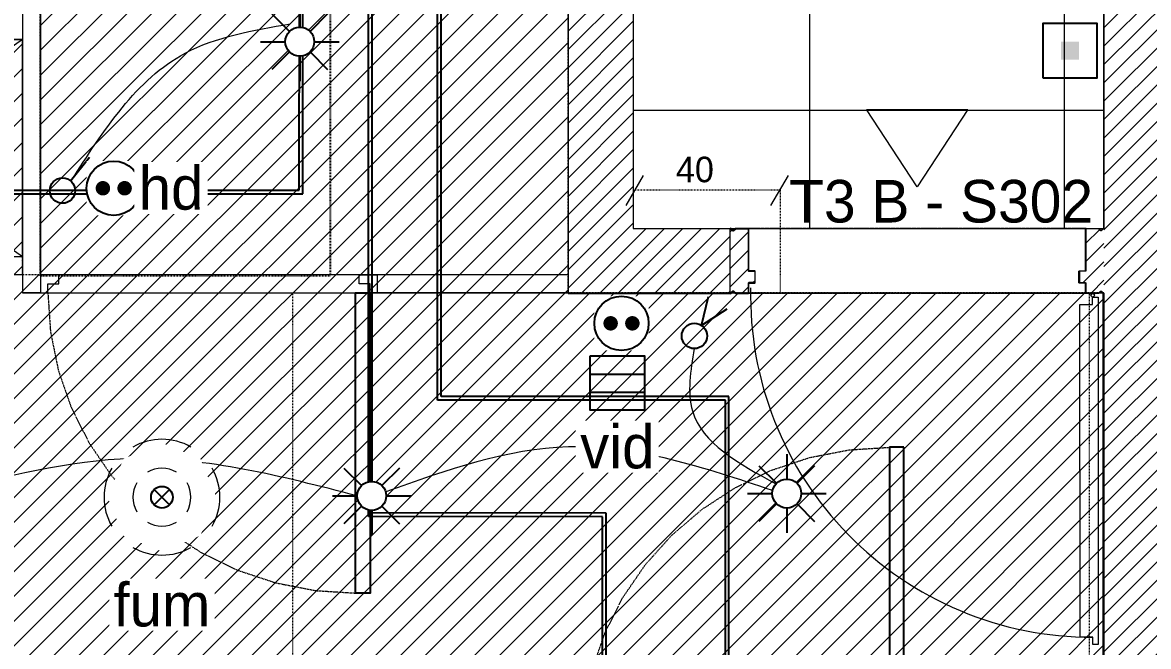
# Model space of a CAD drawing. Header units: centimetres. Extents: x 2191 to 12545, y -680 to 18662.
# Drawn here: x 8261 to 8572, y 7758.7 to 7931.1 of the extents above; entities that cross this region are included whole.
import ezdxf

# ---------------------------------------------------------------- set-up
doc = ezdxf.new("R2010")
doc.units = ezdxf.units.CM
for name, pattern in [('Style de ligne -1', [0.41664, 0.20828, -0.20836]), ('Style de ligne -13', [0.147638, 0.098425, -0.049213]), ('Style de ligne -18', [0.164042, 0.054681, -0.109361]), ('VW-01', [0.41656, 0.20828, -0.20828])]:
    doc.linetypes.add(name, pattern=pattern)
for name, color, linetype in [('B Faux plafonds', 252, 'Continuous'), ('B Faux plafonds_Hatch', 252, 'Continuous'), ('B GÈnÈral_Hatch', 252, 'Continuous'), ('B Général', 252, 'Continuous'), ('C ANNOTATIONS-prestations', 252, 'Continuous'), ('C ANNOTATIONS-prestations_Hatch', 252, 'Continuous'), ('C ANNOTATIONS-texte', 252, 'Continuous'), ('D SURFACES-shab', 252, 'Continuous'), ('prlm-CHAUFF', 4, 'Continuous')]:
    doc.layers.add(name, color=color, linetype=linetype)
for name, color, linetype, lineweight in [('prlm-ELEC-CFA', 1, 'Continuous', 25), ('prlm-ELEC-CFO', 1, 'Continuous', 25), ('prlm-ELEC-SSI', 6, 'Continuous', 25)]:
    doc.layers.add(name, color=color, linetype=linetype, lineweight=lineweight)
doc.styles.add('Eurostile', font='Eurosti.TTF')
doc.styles.add('Eurostile (bold)', font='Eurostib.TTF')
doc.styles.add('prlm-elec-cfa', font='comic.ttf', dxfattribs={"height": 12})
doc.styles.add('prlm-elec-cfo', font='comic.ttf', dxfattribs={"height": 12})
doc.styles.add('prlm-elec-ssi', font='comic.ttf', dxfattribs={"height": 12})
pattern_1 = [(45, (-631.1073, 4809.0284), (2.4253472, -2.6458333), [])]
pattern_2 = [(45, (0, 0), (2.4253472, -2.6458333), [])]

# ---------------------------------------------------------------- blocks, each defined once
blk = doc.blocks.new('xi.SPOT')
at = {"color": 0, "lineweight": 5}
blk.add_wipeout([(-4, 0), (-2.83, -2.83), (0, -4), (2.83, -2.83), (4, 0), (2.83, 2.83), (0, 4), (-2.83, 2.83)], dxfattribs=at).dxf.layer = 'prlm-ELEC-CFO'
at = {"layer": 'prlm-ELEC-CFO', "color": 0, "linetype": 'ByBlock', "lineweight": -2, "flags": 128}
for points in [[(0, 10.88), (0, 4)], [(-7.69, 7.69), (-2.83, 2.83)], [(7.69, 7.69), (2.83, 2.83)], [(-10.88, 0), (-4, 0)], [(4, 0), (10.88, 0)], [(-2.83, -2.83), (-7.69, -7.69)], [(2.83, -2.83), (7.69, -7.69)], [(0, -4), (0, -10.88)]]:
    blk.add_lwpolyline(points, dxfattribs=at)
at = {"layer": 'prlm-ELEC-CFO', "color": 0, "linetype": 'ByBlock', "lineweight": -2}
blk.add_circle((0, 0), 4, dxfattribs=at)
blk = doc.blocks.new('xi.VV')
at = {"layer": 'prlm-ELEC-CFO', "color": 0}
blk.add_lwpolyline([(6.95, 3.42), (0.01, -1.13), (1.91, 6.95)], dxfattribs=at)
blk.add_circle((-2, -4), 3.5, dxfattribs=at)
blk = doc.blocks.new('xi.FUM')
at = {"color": 0}
blk.add_wipeout([(-10.61, -10.61), (-15, 0), (-10.61, 10.61), (0, 15), (10.61, 10.61), (15, 0), (10.61, -10.61), (0, -15)], dxfattribs=at).dxf.layer = 'prlm-ELEC-SSI'
at = {"layer": 'prlm-ELEC-SSI', "color": 0}
for points in [[(-2.12, 2.12), (2.12, -2.12)], [(2.12, 2.12), (-2.12, -2.12)]]:
    blk.add_lwpolyline(points, dxfattribs=at)
blk.add_circle((0, 0), 3, dxfattribs=at)
at = {"layer": 'prlm-ELEC-SSI', "color": 0, "lineweight": 13}
for radius, start, end in [(16, 60, 120), (16, 150, 210), (8, 60, 120), (16, 330, 30), (8, 150, 210), (8, 330, 30), (8, 240, 300), (16, 240, 300)]:
    blk.add_arc((0, 0), radius, start, end, dxfattribs=at)
blk = doc.blocks.new('xi.BSO')
at = {"layer": 'prlm-ELEC-CFO', "lineweight": 5}
blk.add_hatch(color=0, dxfattribs=at).paths.add_polyline_path([(-2.5, -2.5), (2.5, -2.5), (2.5, 2.5), (-2.5, 2.5)])
at = {"layer": 'prlm-ELEC-CFO', "color": 0, "flags": 128}
blk.add_lwpolyline([(-7.5, -7.5), (7.5, -7.5), (7.5, 7.5), (-7.5, 7.5)], close=True, dxfattribs=at)
blk = doc.blocks.new('xi.VID')
at = {"layer": 'prlm-ELEC-CFA', "color": 0, "linetype": 'ByBlock', "lineweight": -2, "flags": 128}
blk.add_lwpolyline([(-7.5, 7.5), (7.5, 7.5), (7.5, -7.5), (-7.5, -7.5)], close=True, dxfattribs=at)
at = {"layer": 'prlm-ELEC-CFA', "color": 0}
for points in [[(-7.5, 2.5), (7.5, 2.5)], [(-7.5, -2.5), (7.5, -2.5)]]:
    blk.add_lwpolyline(points, dxfattribs=at)
blk = doc.blocks.new('xi.PC')
at = {"color": 0, "lineweight": 5}
blk.add_wipeout([(-7.5, -7.5), (7.5, -7.5), (7.5, 7.5), (-7.5, 7.5)], dxfattribs=at).dxf.layer = 'prlm-ELEC-CFO'
at = {"layer": 'prlm-ELEC-CFO', "color": 0, "linetype": 'ByBlock', "lineweight": 5, "const_width": 2}
for points in [[(-4, 0, 1), (-2, 0, 1)], [(2, 0, 1), (4, 0, 1)]]:
    blk.add_lwpolyline(points, format="xyb", close=True, dxfattribs=at)
at = {"layer": 'prlm-ELEC-CFO', "color": 0, "linetype": 'ByBlock', "lineweight": -2}
blk.add_circle((0, 0), 7.5, dxfattribs=at)
blk = doc.blocks.new('xi.SA')
at = {"layer": 'prlm-ELEC-CFO', "color": 0}
blk.add_lwpolyline([(0.2, -1.28), (5.5, 5.28)], dxfattribs=at)
blk.add_circle((-2, -4), 3.5, dxfattribs=at)
blk = doc.blocks.new('xi.PCHD')
at = {"color": 0, "lineweight": 5}
blk.add_wipeout([(-7.5, -7.5), (7.5, -7.5), (7.5, 7.5), (-7.5, 7.5)], dxfattribs=at).dxf.layer = 'prlm-ELEC-CFO'
at = {"layer": 'prlm-ELEC-CFO', "color": 0, "linetype": 'ByBlock', "lineweight": 5, "const_width": 2}
for points in [[(-4, 0, 1), (-2, 0, 1)], [(2, 0, 1), (4, 0, 1)]]:
    blk.add_lwpolyline(points, format="xyb", close=True, dxfattribs=at)
at = {"layer": 'prlm-ELEC-CFO', "color": 0, "linetype": 'ByBlock', "lineweight": -2}
blk.add_circle((0, 0), 7.5, dxfattribs=at)
blk = doc.blocks.new('200_wc-2')
at = {"layer": 'B Général', "color": 7, "linetype": 'Continuous', "lineweight": 5}
for p, q in [((-25, -20.1), (-25, 0)), ((-24.9, 0.1), (24.9, 0.1)), ((25, -20.1), (25, 0)), ((-19.5, -44.2), (-19.5, -21.9)), ((19.5, -44.2), (19.5, -21.9))]:
    blk.add_line(p, q, dxfattribs=at)
at = {"layer": 'B Général', "color": 7, "linetype": 'Continuous', "lineweight": 5, "flags": 128}
blk.add_lwpolyline([(-25, -20.1), (-24.9, -20.6), (-24.75, -20.9), (-24.55, -21.2), (-24.3, -21.45), (-23.9, -21.7), (-23.4, -21.85), (-23.15, -21.9), (23.25, -21.9), (23.55, -21.85), (23.9, -21.7), (24.2, -21.5), (24.45, -21.3), (24.65, -21.05), (24.8, -20.75), (24.9, -20.5), (24.95, -20.3), (25, -20.1)], dxfattribs=at)
for points in [[(-19.5, -44.2), (-19.5, -44.2, 0.036537), (-19.11, -49.53, 0.035337), (-17.94, -54.75), (-17.94, -54.75, 0.041299), (-16.22, -59.09), (-16.22, -59.09), (-16.22, -59.1, 0.041783), (-13.79, -63.08, 0.053503), (-10.77, -66.4), (-10.77, -66.4, 0.054816), (-7.12, -69.02), (-7.12, -69.02, 0.063755), (-3.68, -70.42), (-3.68, -70.42, 0.064897), (0, -70.9)], [(0, -70.9, 0.064897), (3.68, -70.42), (3.68, -70.42, 0.063726), (7.12, -69.02), (7.12, -69.02, 0.054816), (10.77, -66.4), (10.77, -66.4, 0.053503), (13.79, -63.08, 0.041783), (16.22, -59.1), (16.22, -59.09), (16.22, -59.09, 0.041299), (17.94, -54.75), (17.94, -54.75, 0.035337), (19.11, -49.53, 0.036556), (19.5, -44.2)]]:
    blk.add_lwpolyline(points, format="xyb", dxfattribs=at)
at = {"layer": 'B Général', "color": 7, "linetype": 'Continuous', "lineweight": 5}
for centre, start, end in [((-24.9, 0), 90, 180), ((24.9, 0), 0, 90)]:
    blk.add_arc(centre, 0.1, start, end, dxfattribs=at)
blk = doc.blocks.new('Groupe-126-1')
at = {"layer": 'B Général', "color": 154, "linetype": 'Style de ligne -1', "true_color": 0x0053a6, "flags": 128}
blk.add_lwpolyline([(-35.4, 7.6), (35.6, 7.6), (35.6, -32.4), (-35.4, -32.4)], close=True, dxfattribs=at)
at = {"layer": 'B Général', "xscale": -1, "rotation": 270}
blk.add_blockref('200_wc-2', (35.5, 7.5), dxfattribs=at)
blk = doc.blocks.new('WC-plan-PMR')
at = {"layer": 'B Général', "color": 154, "linetype": 'Style de ligne -1', "true_color": 0x0053a6, "flags": 128}
blk.add_lwpolyline([(-114.5, 112.5), (15.5, 112.5), (15.5, 32.5), (-114.5, 32.5)], close=True, dxfattribs=at)
at = {"layer": 'B Général', "color": 7}
blk.add_blockref('Groupe-126-1', (0, 0), dxfattribs=at)
blk = doc.blocks.new('PL 60.85')
at = {"layer": 'B Général', "color": 7, "linetype": 'Continuous', "lineweight": 5}
for p, q in [((-42.5, 42.83), (42.5, -17.27)), ((42.5, 42.73), (-42.5, -17.27))]:
    blk.add_line(p, q, dxfattribs=at)
at = {"layer": 'B Général', "color": 7, "linetype": 'Style de ligne -1', "lineweight": 5}
blk.add_line((36.08, -37.76), (-38.5, -22.27), dxfattribs=at)
at = {"layer": 'B Général', "color": 7, "linetype": 'Continuous', "lineweight": 5, "flags": 128}
for points in [[(42.5, -17.27), (42.5, 42.73), (-42.5, 42.73), (-42.5, -17.27)], [(-37.5, -17.27), (-37.5, -22.27), (-42.5, -22.27), (-42.5, -17.27)], [(42.5, -17.27), (42.5, -22.27), (37.5, -22.27), (37.5, -17.27)]]:
    blk.add_lwpolyline(points, close=True, dxfattribs=at)
at = {"layer": 'B Général', "color": 252, "linetype": 'Continuous', "lineweight": 5, "true_color": 0x888888, "flags": 128}
blk.add_lwpolyline([(42.5, -17.27), (42.5, -22.27), (-42.5, -22.27), (-42.5, -17.27)], close=True, dxfattribs=at)
at = {"layer": 'B Général', "color": 7, "linetype": 'Style de ligne -1', "lineweight": 5}
blk.add_arc((-47.5, -22.27), 85, 349.5013, 360, dxfattribs=at)
at = {"layer": 'B Général', "color": 7, "insert": (-38.72, 29.74), "char_height": 7.059, "attachment_point": 1, "line_spacing_factor": 0.894142, "style": 'Eurostile'}
blk.add_mtext('PL', dxfattribs=at)
at = {"layer": 'C ANNOTATIONS-prestations', "insert": (-38.72, 15.5), "char_height": 4.706, "attachment_point": 4, "line_spacing_factor": 0.894142, "style": 'Eurostile'}
blk.add_mtext('60*85', dxfattribs=at)

msp = doc.modelspace()

# ---------------------------------------------------------------- hatches: boundary and pattern name
at = {"layer": 'B Faux plafonds_Hatch', "linetype": 'Continuous', "lineweight": 5, "true_color": 0xaaaaaa}
h = msp.add_hatch(dxfattribs=at)
h.set_pattern_fill('F_P__SOFFITE', color=253, style=0, pattern_type=2)
h.set_pattern_definition([(45, (8286.532, 7540.689), (-3.527778, 3.30729), [])])
h.paths.add_polyline_path([(8266, 7990.12), (8266, 7861.42), (8261, 7861.42), (8261, 7926.42), (8175.54, 7926.42), (8175.54, 7730.72), (8402.69, 7730.72), (8402.69, 7695.72), (8333.69, 7695.72), (8333.69, 7540.18), (8388.69, 7540.18), (8388.69, 7447.18), (8333.69, 7447.18), (8333.69, 7354.18), (8559.69, 7354.18), (8559.69, 7856.42), (8411.69, 7856.42), (8411.69, 7990.12)])
at = {"layer": 'B GÈnÈral_Hatch', "linetype": 'Continuous', "lineweight": 5}
h = msp.add_hatch(dxfattribs=at)
h.set_pattern_fill('50_BETON', style=0, pattern_type=2)
h.set_pattern_definition(pattern_1)
h.paths.add_polyline_path([(8411.69, 7856.22), (8429.69, 7874.22), (8429.69, 8364.92), (8411.69, 8364.92)])
h = msp.add_hatch(dxfattribs=at)
h.set_pattern_fill('50_BETON', style=0, pattern_type=2)
h.set_pattern_definition(pattern_1)
h.paths.add_polyline_path([(8559.69, 7289.52), (8577.69, 7305.52), (8577.69, 8073.8), (8559.69, 8073.8)])
h = msp.add_hatch(dxfattribs=at)
h.set_pattern_fill('50_BETON', style=0, pattern_type=2)
h.set_pattern_definition(pattern_1)
h.paths.add_polyline_path([(8456.49, 7874.22), (8429.69, 7874.22), (8411.69, 7856.22), (8456.49, 7856.22)])
h = msp.add_hatch(dxfattribs=at)
h.set_pattern_fill('50_BETON', style=0, pattern_type=2)
h.set_pattern_definition(pattern_2)
edge = h.paths.add_edge_path()
edge.add_line((8456.49, 7874.17), (8457.15, 7873.59))
edge.add_line((8457.15, 7873.59), (8457.16, 7873.58))
edge.add_arc((8457.3, 7873.73), 0.2, 228.9909, 311.0091)
edge.add_line((8457.43, 7873.58), (8457.44, 7873.59))
edge.add_line((8457.44, 7873.59), (8457.99, 7874.08))
edge.add_line((8457.99, 7874.08), (8457.99, 7874.08))
edge.add_arc((8458.03, 7874.04), 0.05, 90, 131.0091, ccw=False)
edge.add_line((8458.03, 7874.09), (8458.03, 7874.09))
edge.add_line((8458.03, 7874.09), (8461.39, 7874.09))
edge.add_line((8461.39, 7874.09), (8461.4, 7874.09))
edge.add_arc((8461.4, 7874.04), 0.0435, 0, 90, ccw=False)
edge.add_line((8461.44, 7874.04), (8461.44, 7862.52))
edge.add_arc((8461.61, 7862.52), 0.174, 180, 270)
edge.add_line((8461.61, 7862.35), (8461.64, 7862.35))
edge.add_line((8461.64, 7862.35), (8463.19, 7862.35))
edge.add_line((8463.19, 7862.35), (8463.2, 7862.35))
edge.add_arc((8463.2, 7862.31), 0.0435, 0, 90, ccw=False)
edge.add_line((8463.24, 7862.31), (8463.24, 7859.26))
edge.add_arc((8463.2, 7859.26), 0.0435, 270, 360, ccw=False)
edge.add_line((8463.2, 7859.22), (8463.19, 7859.22))
edge.add_line((8463.19, 7859.22), (8461.64, 7859.22))
edge.add_line((8461.64, 7859.22), (8461.61, 7859.22))
edge.add_arc((8461.61, 7859.04), 0.174, 90, 180)
edge.add_line((8461.44, 7859.04), (8461.44, 7856.39))
edge.add_arc((8461.4, 7856.39), 0.0435, 270, 360, ccw=False)
edge.add_line((8461.4, 7856.35), (8461.39, 7856.35))
edge.add_line((8461.39, 7856.35), (8458.03, 7856.35))
edge.add_line((8458.03, 7856.35), (8458.03, 7856.35))
edge.add_arc((8458.03, 7856.4), 0.05, 228.9909, 270, ccw=False)
edge.add_line((8457.99, 7856.36), (8457.99, 7856.36))
edge.add_line((8457.99, 7856.36), (8457.44, 7856.85))
edge.add_line((8457.44, 7856.85), (8457.43, 7856.85))
edge.add_arc((8457.3, 7856.7), 0.2, 48.9909, 126.9033)
edge.add_line((8457.18, 7856.86), (8457.16, 7856.85))
edge.add_line((8457.16, 7856.85), (8456.65, 7856.41))
edge.add_line((8456.65, 7856.41), (8456.65, 7856.41))
edge.add_line((8456.65, 7856.41), (8456.49, 7856.27))
edge.add_line((8456.49, 7856.27), (8456.49, 7874.17))
h = msp.add_hatch(dxfattribs=at)
h.set_pattern_fill('50_BETON', style=0, pattern_type=2)
h.set_pattern_definition(pattern_2)
edge = h.paths.add_edge_path()
edge.add_line((8559.69, 7874.17), (8559.02, 7873.59))
edge.add_line((8559.02, 7873.59), (8559.01, 7873.58))
edge.add_arc((8558.88, 7873.73), 0.2, 228.9909, 311.0091, ccw=False)
edge.add_line((8558.75, 7873.58), (8558.74, 7873.59))
edge.add_line((8558.74, 7873.59), (8558.19, 7874.08))
edge.add_line((8558.19, 7874.08), (8558.18, 7874.08))
edge.add_arc((8558.15, 7874.04), 0.05, 48.9909, 90)
edge.add_line((8558.15, 7874.09), (8558.15, 7874.09))
edge.add_line((8558.15, 7874.09), (8554.79, 7874.09))
edge.add_line((8554.79, 7874.09), (8554.78, 7874.09))
edge.add_arc((8554.78, 7874.04), 0.0435, 90, 180)
edge.add_line((8554.74, 7874.04), (8554.74, 7862.52))
edge.add_arc((8554.57, 7862.52), 0.174, 270, 360, ccw=False)
edge.add_line((8554.57, 7862.35), (8554.54, 7862.35))
edge.add_line((8554.54, 7862.35), (8552.99, 7862.35))
edge.add_line((8552.99, 7862.35), (8552.98, 7862.35))
edge.add_arc((8552.98, 7862.31), 0.0435, 90, 180)
edge.add_line((8552.94, 7862.31), (8552.94, 7859.26))
edge.add_arc((8552.98, 7859.26), 0.0435, 180, 270)
edge.add_line((8552.98, 7859.22), (8552.99, 7859.22))
edge.add_line((8552.99, 7859.22), (8554.54, 7859.22))
edge.add_line((8554.54, 7859.22), (8554.57, 7859.22))
edge.add_arc((8554.57, 7859.04), 0.174, 0, 90, ccw=False)
edge.add_line((8554.74, 7859.04), (8554.74, 7856.39))
edge.add_arc((8554.78, 7856.39), 0.0435, 180, 270)
edge.add_line((8554.78, 7856.35), (8554.79, 7856.35))
edge.add_line((8554.79, 7856.35), (8558.15, 7856.35))
edge.add_line((8558.15, 7856.35), (8558.15, 7856.35))
edge.add_arc((8558.15, 7856.4), 0.05, 270, 311.0091)
edge.add_line((8558.18, 7856.36), (8558.19, 7856.36))
edge.add_line((8558.19, 7856.36), (8558.74, 7856.85))
edge.add_line((8558.74, 7856.85), (8558.75, 7856.85))
edge.add_arc((8558.88, 7856.7), 0.2, 53.0967, 131.0091, ccw=False)
edge.add_line((8559, 7856.86), (8559.01, 7856.85))
edge.add_line((8559.01, 7856.85), (8559.52, 7856.41))
edge.add_line((8559.52, 7856.41), (8559.53, 7856.41))
edge.add_line((8559.53, 7856.41), (8559.69, 7856.27))
edge.add_line((8559.69, 7856.27), (8559.69, 7874.17))
at = {"layer": 'C ANNOTATIONS-prestations_Hatch', "linetype": 'Continuous', "lineweight": 9, "true_color": 0x989898}
h = msp.add_hatch(dxfattribs=at)
h.set_pattern_fill('DALETTES TERRASSE 50X50', color=252, scale=1.406016, style=0, pattern_type=2)
h.set_pattern_definition([(0, (8900.25, 8961.325), (4e-15, -70.3008), []), (270, (8900.25, 8961.325), (70.3008, 0), [])])
h.paths.add_polyline_path([(8429.69, 9091.33), (8429.69, 7874.22), (8559.69, 7874.22), (8559.69, 8360.42), (8583.34, 8360.42), (8583.34, 8525.42), (8558.38, 8525.42), (8558.38, 8946.42), (9181.69, 8946.42), (9181.69, 8961.44), (10800.34, 8961.33), (10800.34, 9091.33)])

# ---------------------------------------------------------------- linework, layer by layer
at = {"layer": 'B Faux plafonds', "color": 7, "linetype": 'VW-01', "lineweight": 5, "flags": 128}
msp.add_lwpolyline([(8266, 7990.12), (8266, 7861.42), (8261, 7861.42), (8261, 7926.42), (8175.54, 7926.42), (8175.54, 7730.72), (8402.69, 7730.72), (8402.69, 7695.72), (8333.69, 7695.72), (8333.69, 7540.18), (8388.69, 7540.18), (8388.69, 7447.18), (8333.69, 7447.18), (8333.69, 7354.18), (8559.69, 7354.18), (8559.69, 7856.42), (8411.69, 7856.42), (8411.69, 7990.12)], close=True, dxfattribs=at)
at = {"layer": 'B Général', "color": 7, "linetype": 'Continuous', "lineweight": 18}
for p, q in [((8429.69, 8364.92), (8429.69, 7874.22)), ((8559.69, 8073.8), (8559.69, 7874.22)), ((8411.69, 8061.42), (8411.69, 7856.22)), ((8429.69, 7874.22), (8456.49, 7874.22)), ((8411.69, 7856.22), (8456.49, 7856.22)), ((8559.69, 7856.22), (8559.69, 7465.18))]:
    msp.add_line(p, q, dxfattribs=at)
at = {"layer": 'B Général', "color": 7, "linetype": 'Continuous', "lineweight": 5}
for p, q in [((8429.69, 8364.92), (8429.69, 7874.22)), ((8559.69, 8073.8), (8559.69, 7874.22)), ((8411.69, 8061.42), (8411.69, 7856.22)), ((8266, 7990.12), (8266, 7858.92)), ((8175.54, 7926.42), (8261, 7926.42)), ((8261, 7926.42), (8261, 7858.92)), ((8429.69, 7874.22), (8456.49, 7874.22)), ((8456.49, 7856.22), (8456.49, 7874.22)), ((8266, 7861.42), (8266, 7861.42)), ((8266, 7861.42), (8266, 7856.42)), ((8359, 7861.42), (8359, 7856.42)), ((8411.69, 7861.42), (8359, 7861.42)), ((8266, 7856.42), (8261, 7856.42)), ((8411.69, 7856.42), (8359, 7856.42)), ((8411.69, 7856.22), (8456.49, 7856.22)), ((8559.69, 7856.22), (8559.69, 7465.18)), ((8553.09, 7853.22), (8556.59, 7853.22)), ((8553.1, 7761.22), (8553.09, 7853.22)), ((8556.59, 7853.22), (8556.59, 7855.22)), ((8556.59, 7855.22), (8558.09, 7855.22)), ((8558.09, 7855.22), (8558.1, 7759.22)), ((8556.6, 7761.22), (8553.1, 7761.22)), ((8556.6, 7759.22), (8556.6, 7761.22)), ((8558.1, 7759.22), (8556.6, 7759.22))]:
    msp.add_line(p, q, dxfattribs=at)
at = {"layer": 'B Général', "color": 7, "linetype": 'Continuous', "lineweight": 13}
for p, q in [((8261, 7990.12), (8261, 7858.92)), ((8266, 7990.12), (8266, 7858.92)), ((8175.54, 7926.42), (8261, 7926.42)), ((8266, 7861.42), (8266, 7861.42)), ((8411.69, 7861.42), (8359, 7861.42)), ((8266, 7856.42), (8261, 7856.42)), ((8411.69, 7856.42), (8359, 7856.42))]:
    msp.add_line(p, q, dxfattribs=at)
at = {"layer": 'B Général', "color": 49, "linetype": 'Continuous', "lineweight": 5}
for p, q in [((8508.09, 7885.72), (8494.09, 7907.07)), ((8494.09, 7907.07), (8522.09, 7907.07)), ((8522.09, 7907.07), (8508.09, 7885.72))]:
    msp.add_line(p, q, dxfattribs=at)
at = {"layer": 'B Général', "linetype": 'Style de ligne -13', "lineweight": 5}
for p, q in [((8554.79, 7874.22), (8461.39, 7874.22)), ((8554.79, 7856.22), (8461.39, 7856.22))]:
    msp.add_line(p, q, dxfattribs=at)
at = {"layer": 'B Général', "linetype": 'Style de ligne -18', "lineweight": 5}
for p, q in [((8489.34, 7813.01), (8500.44, 7813.72)), ((8448.69, 7796.57), (8457.94, 7802.6)), ((8440.33, 7789.41), (8448.69, 7796.57)), ((8433, 7781.25), (8440.33, 7789.41)), ((8426.83, 7772.22), (8433, 7781.25)), ((8421.91, 7762.48), (8426.83, 7772.22)), ((8418.34, 7752.2), (8421.91, 7762.48))]:
    msp.add_line(p, q, dxfattribs=at)
at = {"layer": 'B Général'}
for p, q in [((8504.44, 7813.72), (8500.44, 7813.72)), ((8500.44, 7813.72), (8500.44, 7730.72)), ((8504.44, 7730.72), (8504.44, 7813.72))]:
    msp.add_line(p, q, dxfattribs=at)
at = {"layer": 'B Général', "linetype": 'Continuous', "lineweight": 5, "flags": 128}
for points in [[(8461.59, 7856.39), (8461.59, 7859.04, -0.414214), (8461.63, 7859.09), (8461.64, 7859.09), (8463.19, 7859.09), (8463.22, 7859.09, 0.414214), (8463.39, 7859.26), (8463.39, 7862.31, 0.414214), (8463.22, 7862.48), (8463.19, 7862.48), (8461.64, 7862.48), (8461.63, 7862.48, -0.414214), (8461.59, 7862.52), (8461.59, 7874.04, 0.414214), (8461.42, 7874.22), (8461.39, 7874.22), (8458.03, 7874.22), (8458.02, 7874.22, 0.18087), (8457.89, 7874.17), (8457.89, 7874.17), (8457.33, 7873.68), (8457.33, 7873.68, -0.373975), (8457.26, 7873.68), (8457.26, 7873.68), (8456.6, 7874.26), (8456.49, 7874.17), (8457.15, 7873.59), (8457.16, 7873.58, 0.373975), (8457.43, 7873.58), (8457.44, 7873.59), (8457.99, 7874.08), (8457.99, 7874.08, -0.18087), (8458.03, 7874.09), (8458.03, 7874.09), (8461.39, 7874.09), (8461.4, 7874.09, -0.414214), (8461.44, 7874.04), (8461.44, 7862.52, 0.414214), (8461.61, 7862.35), (8461.64, 7862.35), (8463.19, 7862.35), (8463.2, 7862.35, -0.414214), (8463.24, 7862.31), (8463.24, 7859.26, -0.414214), (8463.2, 7859.22), (8463.19, 7859.22), (8461.64, 7859.22), (8461.61, 7859.22, 0.414214), (8461.44, 7859.04), (8461.44, 7856.39, -0.414214), (8461.4, 7856.35), (8461.39, 7856.35), (8458.03, 7856.35), (8458.03, 7856.35, -0.18087), (8457.99, 7856.36), (8457.99, 7856.36), (8457.44, 7856.85), (8457.43, 7856.85, 0.353689), (8457.18, 7856.86), (8457.16, 7856.85), (8456.65, 7856.41), (8456.65, 7856.41), (8456.49, 7856.27), (8456.6, 7856.17), (8457.21, 7856.71, -0.385556), (8457.32, 7856.76), (8457.33, 7856.75), (8457.89, 7856.27), (8457.89, 7856.27, 0.18087), (8458.02, 7856.22), (8458.03, 7856.22), (8461.39, 7856.22), (8461.42, 7856.22, 0.414214)], [(8554.59, 7856.39), (8554.59, 7859.04, 0.414214), (8554.55, 7859.09), (8554.54, 7859.09), (8552.99, 7859.09), (8552.96, 7859.09, -0.414214), (8552.79, 7859.26), (8552.79, 7862.31, -0.414214), (8552.96, 7862.48), (8552.99, 7862.48), (8554.54, 7862.48), (8554.55, 7862.48, 0.414214), (8554.59, 7862.52), (8554.59, 7874.04, -0.414214), (8554.76, 7874.22), (8554.79, 7874.22), (8558.15, 7874.22), (8558.16, 7874.22, -0.18087), (8558.29, 7874.17), (8558.29, 7874.17), (8558.85, 7873.68), (8558.85, 7873.68, 0.373975), (8558.92, 7873.68), (8558.92, 7873.68), (8559.58, 7874.26), (8559.69, 7874.17), (8559.02, 7873.59), (8559.01, 7873.58, -0.373975), (8558.75, 7873.58), (8558.74, 7873.59), (8558.19, 7874.08), (8558.18, 7874.08, 0.18087), (8558.15, 7874.09), (8558.15, 7874.09), (8554.79, 7874.09), (8554.78, 7874.09, 0.414214), (8554.74, 7874.04), (8554.74, 7862.52, -0.414214), (8554.57, 7862.35), (8554.54, 7862.35), (8552.99, 7862.35), (8552.98, 7862.35, 0.414214), (8552.94, 7862.31), (8552.94, 7859.26, 0.414214), (8552.98, 7859.22), (8552.99, 7859.22), (8554.54, 7859.22), (8554.57, 7859.22, -0.414214), (8554.74, 7859.04), (8554.74, 7856.39, 0.414214), (8554.78, 7856.35), (8554.79, 7856.35), (8558.15, 7856.35), (8558.15, 7856.35, 0.18087), (8558.18, 7856.36), (8558.19, 7856.36), (8558.74, 7856.85), (8558.75, 7856.85, -0.353689), (8559, 7856.86), (8559.01, 7856.85), (8559.52, 7856.41), (8559.53, 7856.41), (8559.69, 7856.27), (8559.58, 7856.17), (8558.97, 7856.71, 0.385556), (8558.86, 7856.76), (8558.85, 7856.75), (8558.29, 7856.27), (8558.29, 7856.27, -0.18087), (8558.16, 7856.22), (8558.15, 7856.22), (8554.79, 7856.22), (8554.76, 7856.22, -0.414214)]]:
    msp.add_lwpolyline(points, format="xyb", close=True, dxfattribs=at)
at = {"layer": 'B Général', "color": 7, "linetype": 'Continuous', "lineweight": 5, "flags": 128}
for points in [[(8266, 7856.42), (8268, 7856.42), (8268, 7858.92), (8271, 7858.92), (8271, 7861.42), (8266, 7861.42), (8266, 7861.42), (8266, 7861.42), (8266, 7857.13), (8266, 7857.13)], [(8359, 7856.42), (8357, 7856.42), (8357, 7858.92), (8354, 7858.92), (8354, 7861.42), (8359, 7861.42)]]:
    msp.add_lwpolyline(points, close=True, dxfattribs=at)
at = {"layer": 'B Général', "linetype": 'Style de ligne -18', "lineweight": 5, "flags": 128}
msp.add_lwpolyline([(8268, 7856.42), (8268.73, 7845.58), (8270.9, 7834.94), (8274.47, 7824.65), (8279.39, 7814.92), (8285.56, 7805.89), (8292.9, 7797.73), (8301.25, 7790.57), (8310.5, 7784.54), (8320.47, 7779.74), (8331, 7776.25), (8341.9, 7774.13), (8353, 7773.42)], dxfattribs=at)
at = {"layer": 'B Général', "color": 154, "linetype": 'VW-01', "lineweight": 5, "true_color": 0x0053a6, "flags": 128}
msp.add_lwpolyline([(8335.62, 7856.42), (8555.62, 7856.42), (8555.62, 7736.42), (8335.62, 7736.42)], close=True, dxfattribs=at)
at = {"layer": 'B Général', "flags": 128}
msp.add_lwpolyline([(8357, 7856.42), (8357, 7773.42), (8353, 7773.42), (8353, 7856.42)], close=True, dxfattribs=at)
at = {"layer": 'B Général', "linetype": 'Continuous', "lineweight": 5}
msp.add_circle((8556.59, 7855.72), 0.5, dxfattribs=at)
at = {"layer": 'C ANNOTATIONS-prestations', "color": 1, "linetype": 'Continuous', "lineweight": 5, "true_color": 0xff1711}
for p, q in [((8427.73, 7880.52), (8432.55, 7888.87)), ((8467.73, 7880.52), (8472.55, 7888.87))]:
    msp.add_line(p, q, dxfattribs=at)
at = {"layer": 'C ANNOTATIONS-prestations', "color": 1, "linetype": 'VW-01', "lineweight": 5, "true_color": 0xff0000}
for p, q in [((8430.23, 7884.85), (8470.23, 7884.85)), ((8470.23, 7884.85), (8470.23, 7856.42))]:
    msp.add_line(p, q, dxfattribs=at)
at = {"layer": 'C ANNOTATIONS-prestations', "color": 7, "linetype": 'Continuous', "lineweight": 5, "flags": 128}
msp.add_lwpolyline([(8429.69, 9091.33), (8429.69, 7874.22), (8559.69, 7874.22), (8559.69, 8360.42), (8583.34, 8360.42), (8583.34, 8525.42), (8558.38, 8525.42), (8558.38, 8946.42), (9181.69, 8946.42), (9181.69, 8961.44), (10800.34, 8961.33), (10800.34, 9091.33)], close=True, dxfattribs=at)
at = {"layer": 'D SURFACES-shab', "lineweight": 18, "flags": 128}
for points in [[(8266, 7991.42), (8411.69, 7991.42), (8411.69, 7861.42), (8266, 7861.42)], [(8559.38, 7730.72), (8175.54, 7730.72), (8175.54, 7926.42), (8261, 7926.42), (8261, 7856.42), (8559.38, 7856.42)]]:
    msp.add_lwpolyline(points, close=True, dxfattribs=at)
at = {"layer": 'prlm-CHAUFF', "ltscale": 50}
for p, q in [((8337.46, 7884.76), (8337.47, 7994.08)), ((8338.46, 7883.76), (8338.47, 7994.08)), ((8356.56, 7794.63), (8356.56, 7994.18)), ((8357.56, 7795.63), (8357.56, 7994.18)), ((8375.66, 7826.76), (8375.67, 7994.18)), ((8376.66, 7827.76), (8376.67, 7994.18)), ((8204.08, 7884.76), (8337.46, 7884.76)), ((8204.08, 7883.76), (8338.46, 7883.76)), ((8455.13, 7826.76), (8375.66, 7826.76)), ((8456.13, 7827.76), (8376.66, 7827.76)), ((8455.13, 7387.74), (8455.13, 7826.76)), ((8456.13, 7387.74), (8456.13, 7827.76)), ((8421.2, 7794.53), (8356.56, 7794.63)), ((8422.2, 7795.53), (8357.56, 7795.63)), ((8421.2, 7398.72), (8421.2, 7794.53)), ((8422.2, 7397.72), (8422.2, 7795.53))]:
    msp.add_line(p, q, dxfattribs=at)

# ---------------------------------------------------------------- block references
at = {"layer": 'B Général', "color": 7, "rotation": 90}
msp.add_blockref('WC-plan-PMR', (8378.5, 7975.62), dxfattribs=at)
at = {"layer": 'B Général', "color": 7}
msp.add_blockref('PL 60.85', (8218.5, 7883.69), dxfattribs=at)
at = {"layer": 'prlm-ELEC-CFA'}
msp.add_blockref('xi.VID', (8425.29, 7831.47), dxfattribs=at)
at = {"layer": 'prlm-ELEC-CFO'}
for name, p in [('xi.BSO', (8550.31, 7923.31)), ('xi.SA', (8274.04, 7888.66)), ('xi.VV', (8448.58, 7848.48))]:
    msp.add_blockref(name, p, dxfattribs=at)

# ---------------------------------------------------------------- texts
at = {"layer": 'C ANNOTATIONS-prestations', "color": 1, "true_color": 0xff1711, "insert": (8446.72, 7894.03), "char_height": 7.059, "attachment_point": 2, "line_spacing_factor": 0.894142, "style": 'Eurostile'}
msp.add_mtext('40', dxfattribs=at)
at = {"layer": 'C ANNOTATIONS-texte', "color": 7, "insert": (8514.73, 7887.61), "char_height": 11.765, "width": 106.6312, "attachment_point": 2, "line_spacing_factor": 0.894142, "style": 'Eurostile (bold)'}
msp.add_mtext('T3{\\fEurostile|b0|i0|c0|p0; }B {\\fEurostile|b0|i0|c0|p0;- S302}', dxfattribs=at)

# ---------------------------------------------------------------- next in the draw order: block references
at = {"layer": 'prlm-ELEC-CFO'}
for name, p in [('xi.SPOT', (8337.58, 7925.82)), ('xi.PC', (8426.45, 7847.98)), ('xi.SPOT', (8357.46, 7800.3)), ('xi.SPOT', (8472.11, 7800.94))]:
    msp.add_blockref(name, p, dxfattribs=at)

# ---------------------------------------------------------------- next in the draw order: texts
at = {"layer": 'prlm-ELEC-SSI', "lineweight": 20, "insert": (8299.51, 7770.13), "char_height": 12, "attachment_point": 5, "line_spacing_factor": 0.8, "style": 'prlm-elec-ssi', "bg_fill": 3, "box_fill_scale": 1.1, "bg_fill_color": 256, "bg_fill_transparency": 0}
msp.add_mtext('fum', dxfattribs=at)

# ---------------------------------------------------------------- next in the draw order: linework, layer by layer
at = {"layer": 'B Général', "linetype": 'Style de ligne -18', "lineweight": 5}
for p, q in [((8478.44, 7810.89), (8489.34, 7813.01)), ((8467.91, 7807.4), (8478.44, 7810.89)), ((8457.94, 7802.6), (8467.91, 7807.4))]:
    msp.add_line(p, q, dxfattribs=at)
at = {"layer": 'B Général', "color": 7, "linetype": 'Continuous', "lineweight": 5}
msp.add_arc((8556.59, 7855.72), 94.5, 178.7677, 270, dxfattribs=at)
at = {"layer": 'prlm-ELEC-CFO', "lineweight": 13}
for points in [[(8274.37, 7887.27), (8305.88, 7922.63), (8334.95, 7930.74)], [(8446.48, 7840.98), (8446.02, 7823.78), (8469.12, 7803.6)], [(8468.2, 7801.78), (8411.79, 7813.83), (8361.31, 7801.41)], [(8353.46, 7800.3), (8291.28, 7810.55), (8238.53, 7800.94)]]:
    msp.add_spline(points, degree=3, dxfattribs=at)

# ---------------------------------------------------------------- next in the draw order: block references
at = {"layer": 'prlm-ELEC-CFO'}
msp.add_blockref('xi.PCHD', (8286.2, 7885.31), dxfattribs=at)
at = {"layer": 'prlm-ELEC-SSI'}
msp.add_blockref('xi.FUM', (8299.51, 7799.93), dxfattribs=at)

# ---------------------------------------------------------------- next in the draw order: texts
at = {"layer": 'prlm-ELEC-CFA', "lineweight": 20, "insert": (8425.29, 7813.81), "char_height": 12, "attachment_point": 5, "line_spacing_factor": 0.8, "style": 'prlm-elec-cfa', "bg_fill": 3, "box_fill_scale": 1.1, "bg_fill_color": 256, "bg_fill_transparency": 0}
msp.add_mtext('vid', dxfattribs=at)

# ---------------------------------------------------------------- next in the draw order: texts
at = {"layer": 'prlm-ELEC-CFO', "lineweight": 20, "insert": (8302.03, 7885.31), "char_height": 12, "attachment_point": 5, "line_spacing_factor": 0.8, "style": 'prlm-elec-cfo', "bg_fill": 3, "box_fill_scale": 1.1, "bg_fill_color": 256, "bg_fill_transparency": 0}
msp.add_mtext('hd', dxfattribs=at)

doc.saveas('drawing.dxf')
